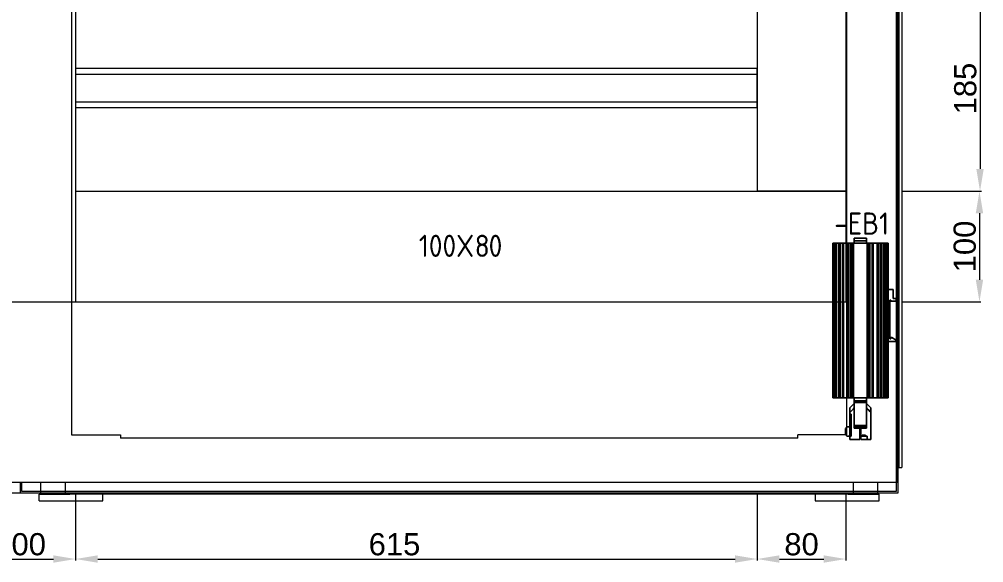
# Model space of a CAD drawing. Header units: millimetres. Extents: x 4137 to 6698, y 1400 to 3585.
# Drawn here: x 5828 to 6698, y 1400 to 1891 of the extents above; entities that cross this region are included whole.
import ezdxf
from ezdxf.enums import TextEntityAlignment as Align

# ---------------------------------------------------------------- set-up
doc = ezdxf.new("R2010")
doc.units = ezdxf.units.MM
doc.layers.add('000-PI-Oprema', color=30, linetype='Continuous', lineweight=5)
for name, color, linetype in [('000-PI-ORMAR', 2, 'Continuous'), ('000-PI_TEXT', 7, 'Continuous'), ('002-PI-Kabelska kanalica', 150, 'Continuous'), ('004-PI-DIN Šina', 3, 'Continuous')]:
    doc.layers.add(name, color=color, linetype=linetype)
doc.styles.add('PI0', font='isocpeur.ttf', dxfattribs={"width": 0.9})
doc.styles.get("Standard").update_dxf_attribs({"font": 'arial.ttf'})

msp = doc.modelspace()

# ---------------------------------------------------------------- linework, layer by layer
at = {"color": 0, "linetype": 'ByBlock', "lineweight": 0}
for p, q in [((6581.06, 1688.78), (6561.62, 1688.78)), ((6561.62, 1688.78), (6561.62, 1549.09)), ((6592.03, 1693.27), (6581.06, 1693.27)), ((6581.06, 1693.27), (6581.06, 1688.78)), ((6592.03, 1688.78), (6592.03, 1693.27)), ((6611.47, 1688.78), (6592.03, 1688.78)), ((6611.47, 1646.99), (6611.47, 1688.78)), ((6615.96, 1646.99), (6611.47, 1646.99)), ((6615.96, 1638.89), (6615.96, 1646.99)), ((6612.98, 1602.48), (6612.98, 1637.4)), ((6612.98, 1637.4), (6613.97, 1637.4)), ((6613.97, 1637.4), (6613.97, 1636.39)), ((6613.97, 1636.39), (6618.95, 1636.39)), ((6618.95, 1638.89), (6615.96, 1638.89)), ((6618.95, 1636.39), (6618.95, 1638.89)), ((6613.97, 1602.48), (6612.98, 1602.48)), ((6614.97, 1603.57), (6613.97, 1603.57)), ((6613.97, 1603.57), (6613.97, 1602.48)), ((6618.95, 1601.25), (6614.97, 1603.57)), ((6618.95, 1600.07), (6618.95, 1601.25)), ((6611.47, 1549.09), (6611.47, 1600.07)), ((6611.47, 1600.07), (6618.95, 1600.07)), ((6561.62, 1549.09), (6581.06, 1549.09)), ((6581.06, 1549.09), (6581.06, 1544.09)), ((6592.03, 1544.09), (6592.03, 1549.09)), ((6592.03, 1549.09), (6611.47, 1549.09)), ((6581.06, 1544.09), (6577.08, 1540.11)), ((6577.08, 1540.11), (6577.08, 1511.67)), ((6596.01, 1540.11), (6592.03, 1544.09)), ((6596.01, 1511.67), (6596.01, 1540.11)), ((6577.08, 1511.67), (6586.04, 1511.67)), ((6586.04, 1511.67), (6586.04, 1512.15)), ((6586.04, 1512.15), (6587.03, 1512.15)), ((6587.03, 1512.15), (6587.03, 1511.67)), ((6587.03, 1511.67), (6596.01, 1511.67))]:
    msp.add_line(p, q, dxfattribs=at)
at = {"layer": '000-PI-Oprema', "color": 0, "linetype": 'ByBlock', "lineweight": 0, "flags": 128}
for points in [[(6604.83, 1549.09), (6604.83, 1688.78), (6602.84, 1688.78), (6601.68, 1688.78), (6601.68, 1549.09), (6602.84, 1549.09), (6602.84, 1688.78), (6601.68, 1688.78), (6598.19, 1688.78), (6598.19, 1549.09), (6601.68, 1549.09), (6601.68, 1688.78), (6598.19, 1688.78), (6597.03, 1688.78), (6597.03, 1549.09), (6598.19, 1549.09), (6598.19, 1688.78), (6597.03, 1688.78), (6595.04, 1688.78), (6595.04, 1549.09), (6597.03, 1549.09), (6597.03, 1688.78), (6595.04, 1688.78), (6593.91, 1688.78), (6593.91, 1549.09), (6595.04, 1549.09), (6595.04, 1688.78), (6593.91, 1688.78), (6579.19, 1688.78), (6579.19, 1549.09), (6593.91, 1549.09), (6593.91, 1688.78), (6579.19, 1688.78), (6578.05, 1688.78), (6578.05, 1549.09), (6579.19, 1549.09), (6579.19, 1688.78), (6578.05, 1688.78), (6576.04, 1688.78), (6576.04, 1549.09), (6578.05, 1549.09), (6578.05, 1688.78), (6576.04, 1688.78), (6574.91, 1688.78), (6574.91, 1549.09), (6576.04, 1549.09), (6576.04, 1688.78), (6574.91, 1688.78), (6571.41, 1688.78), (6571.41, 1549.09), (6574.91, 1549.09), (6574.91, 1688.78), (6571.41, 1688.78), (6570.25, 1688.78), (6570.25, 1549.09), (6571.41, 1549.09), (6571.41, 1688.78), (6570.25, 1688.78), (6568.26, 1688.78), (6568.26, 1549.09), (6570.25, 1549.09), (6570.25, 1688.78), (6568.26, 1688.78), (6567.11, 1688.78), (6567.11, 1549.09), (6568.26, 1549.09), (6568.26, 1688.78), (6567.11, 1688.78), (6564.61, 1688.78), (6564.61, 1549.09), (6567.11, 1549.09), (6567.11, 1688.78), (6564.61, 1688.78), (6564.03, 1688.78), (6563.45, 1688.78), (6562.94, 1688.78), (6562.48, 1688.78), (6562.11, 1688.78), (6561.83, 1688.78), (6561.67, 1688.78), (6561.62, 1688.78)], [(6561.62, 1549.09), (6561.62, 1688.78)], [(6561.62, 1549.09), (6561.62, 1688.78)], [(6561.62, 1688.78), (6563.61, 1688.78), (6563.61, 1549.09), (6561.62, 1549.09)], [(6561.62, 1549.09), (6561.62, 1688.78)], [(6561.62, 1688.78), (6563.61, 1688.78), (6563.61, 1549.09), (6561.62, 1549.09)], [(6561.62, 1549.09), (6561.62, 1688.78)], [(6604.83, 1549.09), (6604.83, 1688.78), (6605.99, 1688.78), (6608.49, 1688.78), (6608.49, 1549.09), (6605.99, 1549.09), (6604.83, 1549.09), (6602.84, 1549.09), (6601.68, 1549.09), (6598.19, 1549.09), (6597.03, 1549.09), (6595.04, 1549.09), (6593.91, 1549.09), (6579.19, 1549.09), (6578.05, 1549.09), (6576.04, 1549.09), (6574.91, 1549.09), (6571.41, 1549.09), (6570.25, 1549.09), (6568.26, 1549.09), (6567.11, 1549.09), (6564.61, 1549.09), (6564.03, 1549.09), (6563.45, 1549.09), (6562.94, 1549.09), (6562.48, 1549.09), (6562.11, 1549.09), (6561.83, 1549.09), (6561.67, 1549.09), (6561.62, 1549.09)], [(6561.62, 1549.09), (6561.62, 1688.78)], [(6581.06, 1690.89), (6581.06, 1691.56), (6581.06, 1692.14), (6581.06, 1692.58), (6581.06, 1692.93), (6581.06, 1693.16), (6581.06, 1693.27)], [(6581.06, 1690.89), (6592.03, 1690.89), (6592.03, 1691.56), (6592.03, 1692.14), (6592.03, 1692.58), (6592.03, 1692.93), (6592.03, 1693.16), (6592.03, 1693.27)], [(6609.99, 1549.09), (6608.97, 1549.09), (6608.97, 1688.78), (6609.99, 1688.78), (6609.99, 1646.99)], [(6609.99, 1549.09), (6608.97, 1549.09), (6608.97, 1688.78), (6609.99, 1688.78), (6609.99, 1646.99)], [(6609.99, 1549.09), (6608.97, 1549.09), (6608.97, 1688.78), (6609.99, 1688.78), (6609.99, 1646.99)], [(6609.99, 1549.09), (6608.97, 1549.09), (6608.97, 1688.78), (6609.99, 1688.78), (6609.99, 1646.99)], [(6611.47, 1688.78), (6609.48, 1688.78), (6609.48, 1549.09), (6611.47, 1549.09), (6611.47, 1600.07), (6611.47, 1549.09)], [(6611.47, 1549.09), (6609.48, 1549.09), (6609.48, 1688.78), (6611.47, 1688.78)], [(6611.47, 1549.09), (6611.47, 1688.78)], [(6611.47, 1549.09), (6611.47, 1688.78)], [(6611.47, 1549.09), (6611.47, 1688.78)], [(6611.47, 1549.09), (6611.47, 1688.78)], [(6577.08, 1540.04), (6577.08, 1539.9), (6577.08, 1539.62), (6577.08, 1539.28), (6577.08, 1538.79), (6577.08, 1538.23), (6577.08, 1537.56), (6577.08, 1536.78), (6577.08, 1535.92), (6577.08, 1536.78), (6577.08, 1537.56), (6577.08, 1538.23), (6577.08, 1538.79), (6577.08, 1539.28), (6577.08, 1539.62), (6577.08, 1539.9), (6577.08, 1540.04), (6577.08, 1540.11), (6581.06, 1544.09), (6581.06, 1543.97), (6581.06, 1543.77), (6581.06, 1543.44), (6581.06, 1543), (6581.06, 1542.47), (6581.06, 1541.82), (6581.06, 1541.08), (6581.06, 1540.25), (6580.02, 1539.14), (6579.02, 1538.05), (6578.03, 1536.96), (6577.08, 1535.92), (6578.03, 1536.96), (6579.02, 1538.05), (6580.02, 1539.14), (6581.06, 1540.25), (6581.06, 1541.08), (6581.06, 1541.82), (6581.06, 1542.47), (6581.06, 1543), (6581.06, 1543.44), (6581.06, 1543.77), (6581.06, 1543.97)], [(6592.03, 1543.97), (6592.03, 1543.77), (6592.03, 1543.44), (6592.03, 1543), (6592.03, 1542.47), (6592.03, 1541.82), (6592.03, 1541.08), (6592.03, 1540.25), (6592.03, 1541.08), (6592.03, 1541.82), (6592.03, 1542.47), (6592.03, 1543), (6592.03, 1543.44), (6592.03, 1543.77), (6592.03, 1543.97), (6592.03, 1544.09), (6596.01, 1540.11), (6596.01, 1540.04), (6596.01, 1539.9), (6596.01, 1539.62), (6596.01, 1539.28), (6596.01, 1538.79), (6596.01, 1538.23), (6596.01, 1537.56), (6596.01, 1536.78), (6596.01, 1535.92), (6595.06, 1536.96), (6594.07, 1538.05), (6593.05, 1539.14), (6592.03, 1540.25), (6593.05, 1539.14), (6594.07, 1538.05), (6595.06, 1536.96), (6596.01, 1535.92), (6596.01, 1536.78), (6596.01, 1537.56), (6596.01, 1538.23), (6596.01, 1538.79), (6596.01, 1539.28), (6596.01, 1539.62), (6596.01, 1539.9), (6596.01, 1540.04)], [(6575.07, 1514.65), (6574.7, 1514.7), (6574.33, 1514.86), (6574.03, 1515.09), (6573.77, 1515.41), (6573.63, 1515.76), (6573.59, 1516.16), (6573.59, 1521.64), (6573.63, 1522.03), (6573.77, 1522.38), (6574.03, 1522.71), (6574.33, 1522.94), (6574.7, 1523.08), (6575.07, 1523.14), (6577.08, 1523.14), (6577.08, 1534.62), (6578.08, 1534.62)], [(6575.07, 1514.65), (6577.08, 1514.65), (6578.08, 1514.65), (6577.08, 1514.65), (6577.08, 1534.62), (6578.08, 1534.62), (6577.08, 1534.62), (6578.08, 1534.62)], [(6575.07, 1523.14), (6574.7, 1523.08), (6574.33, 1522.94), (6574.03, 1522.71), (6573.77, 1522.38), (6573.63, 1522.03), (6573.59, 1521.64), (6573.59, 1516.16), (6573.63, 1515.76), (6573.77, 1515.41), (6574.03, 1515.09), (6574.33, 1514.86), (6574.7, 1514.7), (6575.07, 1514.65)], [(6575.07, 1523.14), (6574.7, 1523.08), (6574.33, 1522.94), (6574.03, 1522.71), (6573.77, 1522.38), (6573.63, 1522.03), (6573.59, 1521.64), (6573.59, 1516.16), (6573.63, 1515.76), (6573.77, 1515.41), (6574.03, 1515.09), (6574.33, 1514.86), (6574.7, 1514.7), (6575.07, 1514.65)], [(6592.03, 1522.01), (6592.03, 1523.03), (6592.03, 1524.14)], [(6592.03, 1524.14), (6592.03, 1523.03), (6592.03, 1522.01)], [(6573.08, 1521.48), (6573.08, 1521.34), (6573.08, 1521.08), (6573.08, 1520.76), (6573.08, 1520.37), (6573.08, 1519.9), (6573.08, 1519.42), (6573.08, 1518.89), (6573.08, 1519.42), (6573.08, 1519.9), (6573.08, 1520.37), (6573.08, 1520.76), (6573.08, 1521.08), (6573.08, 1521.34), (6573.08, 1521.48), (6573.08, 1521.55)], [(6573.08, 1520.99), (6573.08, 1520.83), (6573.08, 1520.58), (6573.08, 1520.23), (6573.08, 1519.84), (6573.08, 1519.37), (6573.08, 1518.89), (6573.08, 1519.37), (6573.08, 1519.84), (6573.08, 1520.23), (6573.08, 1520.58), (6573.08, 1520.83), (6573.08, 1520.99), (6573.08, 1521.04)], [(6573.08, 1518.15), (6573.08, 1520.69), (6573.59, 1520.69), (6573.59, 1518.15)], [(6573.59, 1519.74), (6573.59, 1517.2), (6573.08, 1517.2)], [(6573.08, 1517.2), (6573.59, 1517.2), (6573.59, 1519.74), (6573.08, 1519.74)], [(6573.59, 1518.89), (6573.08, 1518.89)], [(6573.59, 1518.89), (6573.08, 1518.89)], [(6573.08, 1516.8), (6573.08, 1516.97), (6573.08, 1517.22), (6573.08, 1517.57), (6573.08, 1517.96), (6573.08, 1518.42), (6573.08, 1518.89), (6573.08, 1518.42), (6573.08, 1517.96), (6573.08, 1517.57), (6573.08, 1517.22), (6573.08, 1516.97), (6573.08, 1516.8), (6573.08, 1516.76)], [(6573.08, 1517.03), (6573.59, 1517.03)], [(6573.08, 1516.6), (6573.59, 1516.6)], [(6573.59, 1516.8), (6573.59, 1516.97), (6573.59, 1517.22), (6573.59, 1517.57), (6573.59, 1517.96), (6573.59, 1518.42), (6573.59, 1518.89), (6573.59, 1518.42), (6573.59, 1517.96), (6573.59, 1517.57), (6573.59, 1517.22), (6573.59, 1516.97), (6573.59, 1516.8), (6573.59, 1516.76)], [(6573.59, 1518.89), (6573.59, 1518.38), (6573.59, 1517.89), (6573.59, 1517.43), (6573.59, 1517.03), (6573.59, 1516.69), (6573.59, 1516.46), (6573.59, 1516.29), (6573.59, 1516.25)], [(6573.59, 1516.29), (6573.59, 1516.46), (6573.59, 1516.69), (6573.59, 1517.03), (6573.59, 1517.43), (6573.59, 1517.89), (6573.59, 1518.38), (6573.59, 1518.89)], [(6587.03, 1514.65), (6587.03, 1512.15)], [(6587.03, 1514.65), (6587.03, 1512.15)], [(6588.28, 1515.65), (6588.35, 1515.65), (6588.49, 1515.65), (6588.72, 1515.65), (6589.05, 1515.65), (6589.39, 1515.65), (6589.79, 1515.65), (6590.18, 1515.65), (6590.53, 1515.65), (6590.85, 1515.65), (6591.08, 1515.65), (6591.22, 1515.65), (6591.29, 1515.65)], [(6588.28, 1514.65), (6588.35, 1514.65), (6588.49, 1514.65), (6588.72, 1514.65), (6589.05, 1514.65), (6589.39, 1514.65), (6589.79, 1514.65), (6590.18, 1514.65), (6590.53, 1514.65), (6590.85, 1514.65), (6591.08, 1514.65), (6591.22, 1514.65), (6591.29, 1514.65)]]:
    msp.add_lwpolyline(points, dxfattribs=at)
for points in [[(6563.61, 1688.78), (6563.61, 1549.09), (6561.62, 1549.09), (6561.62, 1688.78)], [(6561.62, 1688.78), (6563.61, 1688.78), (6563.61, 1549.09), (6561.62, 1549.09)], [(6563.61, 1688.78), (6563.61, 1549.09), (6561.62, 1549.09), (6561.62, 1688.78)], [(6561.62, 1688.78), (6563.61, 1688.78), (6563.61, 1549.09), (6561.62, 1549.09)], [(6563.61, 1549.09), (6563.61, 1688.78), (6561.62, 1688.78), (6561.62, 1549.09)], [(6563.61, 1549.09), (6561.62, 1549.09), (6561.62, 1688.78), (6563.61, 1688.78)], [(6561.62, 1688.78), (6561.62, 1549.09), (6561.67, 1549.09), (6561.83, 1549.09), (6562.11, 1549.09), (6562.48, 1549.09), (6562.94, 1549.09), (6563.45, 1549.09), (6564.03, 1549.09), (6564.61, 1549.09), (6564.61, 1688.78), (6564.03, 1688.78), (6563.45, 1688.78), (6562.94, 1688.78), (6562.48, 1688.78), (6562.11, 1688.78), (6561.83, 1688.78), (6561.67, 1688.78)], [(6561.62, 1688.78), (6563.61, 1688.78)], [(6561.62, 1688.78), (6563.61, 1688.78)], [(6563.61, 1688.78), (6561.62, 1688.78)], [(6563.61, 1688.78), (6561.62, 1688.78)], [(6561.62, 1549.09), (6561.62, 1688.78), (6561.62, 1549.09)], [(6561.62, 1549.09), (6561.62, 1688.78), (6561.62, 1549.09)], [(6561.62, 1549.09), (6561.62, 1688.78), (6561.62, 1549.09)], [(6562.48, 1549.09), (6562.48, 1688.78)], [(6563.61, 1549.09), (6563.61, 1688.78), (6563.61, 1549.09)], [(6563.61, 1549.09), (6563.61, 1688.78), (6563.61, 1549.09)], [(6563.61, 1549.09), (6563.61, 1688.78), (6563.61, 1549.09)], [(6563.61, 1549.09), (6563.61, 1688.78), (6563.61, 1549.09)], [(6580.41, 1549.09), (6580.41, 1688.78), (6565.09, 1688.78), (6565.09, 1549.09), (6580.41, 1549.09)], [(6580.41, 1549.09), (6580.41, 1688.78), (6565.09, 1688.78), (6565.09, 1549.09), (6580.41, 1549.09)], [(6580.41, 1688.78), (6565.09, 1688.78), (6565.09, 1549.09), (6580.41, 1549.09)], [(6580.41, 1688.78), (6565.09, 1688.78), (6565.09, 1549.09), (6580.41, 1549.09)], [(6565.09, 1688.78), (6580.41, 1688.78), (6565.09, 1688.78), (6565.09, 1549.09)], [(6580.41, 1688.78), (6580.41, 1549.09)], [(6581.06, 1690.89), (6581.06, 1691.56), (6581.06, 1692.14), (6581.06, 1692.58), (6581.06, 1692.93), (6581.06, 1693.16), (6581.06, 1693.27), (6592.03, 1693.27), (6592.03, 1693.16), (6592.03, 1692.93), (6592.03, 1692.58), (6592.03, 1692.14), (6592.03, 1691.56), (6592.03, 1690.89)], [(6581.06, 1688.78), (6581.06, 1690.89), (6581.06, 1688.78), (6592.03, 1688.78)], [(6592.03, 1690.89), (6592.03, 1688.78), (6592.03, 1690.89)], [(6607.49, 1549.09), (6607.49, 1688.78), (6592.68, 1688.78), (6592.68, 1549.09), (6607.49, 1549.09)], [(6592.68, 1549.09), (6592.68, 1688.78), (6607.49, 1688.78), (6607.49, 1549.09), (6592.68, 1549.09)], [(6607.49, 1549.09), (6607.49, 1688.78), (6592.68, 1688.78), (6592.68, 1549.09), (6607.49, 1549.09)], [(6607.49, 1688.78), (6607.49, 1549.09), (6592.68, 1549.09), (6592.68, 1688.78)], [(6592.68, 1549.09), (6592.68, 1688.78), (6607.49, 1688.78), (6607.49, 1549.09)], [(6607.49, 1688.78), (6592.68, 1688.78), (6592.68, 1549.09), (6607.49, 1549.09)], [(6604.83, 1549.09), (6605.99, 1549.09), (6605.99, 1688.78), (6604.83, 1688.78), (6602.84, 1688.78), (6602.84, 1549.09)], [(6605.99, 1549.09), (6605.99, 1688.78), (6608.49, 1688.78), (6608.49, 1549.09), (6605.99, 1549.09)], [(6611.47, 1688.78), (6611.43, 1688.78), (6611.24, 1688.78), (6610.96, 1688.78), (6610.59, 1688.78), (6610.15, 1688.78), (6609.62, 1688.78), (6609.07, 1688.78), (6608.49, 1688.78), (6609.07, 1688.78), (6609.62, 1688.78), (6610.15, 1688.78), (6610.59, 1688.78), (6610.96, 1688.78), (6611.24, 1688.78), (6611.43, 1688.78)], [(6609.99, 1600.07), (6609.99, 1549.09), (6608.97, 1549.09), (6608.97, 1688.78), (6609.99, 1688.78), (6609.99, 1646.99), (6609.99, 1688.78), (6608.97, 1688.78), (6608.97, 1549.09), (6609.99, 1549.09)], [(6609.99, 1549.09), (6609.99, 1600.07), (6609.99, 1549.09), (6608.97, 1549.09), (6608.97, 1688.78), (6609.99, 1688.78), (6609.99, 1646.99), (6609.99, 1688.78), (6608.97, 1688.78), (6608.97, 1549.09)], [(6609.48, 1688.78), (6609.48, 1549.09), (6611.47, 1549.09), (6611.47, 1688.78)], [(6609.48, 1688.78), (6611.47, 1688.78), (6611.47, 1549.09), (6609.48, 1549.09)], [(6609.99, 1688.78), (6609.99, 1646.99), (6609.99, 1688.78), (6611.47, 1688.78)], [(6610.59, 1549.09), (6610.59, 1688.78)], [(6611.47, 1688.78), (6611.47, 1646.99)], [(6609.99, 1646.99), (6609.99, 1600.07)], [(6609.99, 1646.99), (6611.47, 1646.99), (6615.96, 1646.99), (6611.47, 1646.99)], [(6609.99, 1600.07), (6609.99, 1646.99), (6609.99, 1600.07), (6609.99, 1646.99), (6609.99, 1600.07), (6609.99, 1646.99), (6609.99, 1600.07)], [(6611.47, 1646.99), (6611.47, 1600.07)], [(6615.96, 1646.99), (6615.96, 1638.89)], [(6613.97, 1637.4), (6612.98, 1637.4), (6613.97, 1637.4)], [(6612.98, 1637.4), (6612.98, 1602.48)], [(6613.97, 1637.4), (6613.97, 1636.39)], [(6618.95, 1636.39), (6613.97, 1636.39), (6618.95, 1636.39)], [(6618.95, 1638.89), (6615.96, 1638.89), (6618.95, 1638.89)], [(6618.95, 1638.89), (6618.95, 1636.39)], [(6612.98, 1602.48), (6613.97, 1602.48), (6613.97, 1603.57), (6614.97, 1603.57), (6618.95, 1601.25), (6614.97, 1603.57), (6613.97, 1603.57), (6613.97, 1602.48)], [(6618.95, 1601.25), (6618.95, 1600.07)], [(6609.99, 1600.07), (6611.47, 1600.07)], [(6609.99, 1600.07), (6609.99, 1549.09)], [(6609.99, 1600.07), (6609.99, 1549.09)], [(6609.99, 1600.07), (6609.99, 1549.09)], [(6618.95, 1600.07), (6611.47, 1600.07), (6618.95, 1600.07)], [(6561.62, 1549.09), (6563.61, 1549.09)], [(6561.62, 1549.09), (6563.61, 1549.09)], [(6563.61, 1549.09), (6561.62, 1549.09)], [(6563.61, 1549.09), (6561.62, 1549.09)], [(6565.09, 1549.09), (6580.41, 1549.09)], [(6581.06, 1549.09), (6581.06, 1546.59), (6581.06, 1545.04), (6581.06, 1524.14), (6581.06, 1545.04), (6581.06, 1546.59)], [(6581.06, 1549.09), (6592.03, 1549.09)], [(6592.03, 1549.09), (6592.03, 1546.59), (6592.03, 1545.04), (6592.03, 1524.14), (6592.03, 1545.04), (6592.03, 1546.59)], [(6611.47, 1549.09), (6611.43, 1549.09), (6611.24, 1549.09), (6610.96, 1549.09), (6610.59, 1549.09), (6610.15, 1549.09), (6609.62, 1549.09), (6609.07, 1549.09), (6608.49, 1549.09), (6609.07, 1549.09), (6609.62, 1549.09), (6610.15, 1549.09), (6610.59, 1549.09), (6610.96, 1549.09), (6611.24, 1549.09), (6611.43, 1549.09)], [(6609.99, 1549.09), (6611.47, 1549.09)], [(6581.06, 1546.59), (6592.03, 1546.59)], [(6581.06, 1545.04), (6592.03, 1545.04)], [(6581.06, 1522.01), (6581.06, 1540.25), (6581.06, 1522.01)], [(6592.03, 1540.25), (6592.03, 1522.01)], [(6578.08, 1514.65), (6578.08, 1534.62), (6577.08, 1534.62), (6577.08, 1523.14), (6575.07, 1523.14), (6574.7, 1523.08), (6574.33, 1522.94), (6574.03, 1522.71), (6573.77, 1522.38), (6573.63, 1522.03), (6573.59, 1521.64), (6573.59, 1516.16), (6573.63, 1515.76), (6573.77, 1515.41), (6574.03, 1515.09), (6574.33, 1514.86), (6574.7, 1514.7), (6575.07, 1514.65), (6577.08, 1514.65)], [(6578.08, 1534.62), (6577.08, 1534.62), (6577.08, 1523.14), (6575.07, 1523.14), (6574.7, 1523.08), (6574.33, 1522.94), (6574.03, 1522.71), (6573.77, 1522.38), (6573.63, 1522.03), (6573.59, 1521.64), (6573.59, 1516.16), (6573.63, 1515.76), (6573.77, 1515.41), (6574.03, 1515.09), (6574.33, 1514.86), (6574.7, 1514.7), (6575.07, 1514.65), (6574.7, 1514.7), (6574.33, 1514.86), (6574.03, 1515.09), (6573.77, 1515.41), (6573.63, 1515.76), (6573.59, 1516.16), (6573.59, 1521.64), (6573.63, 1522.03), (6573.77, 1522.38), (6574.03, 1522.71), (6574.33, 1522.94), (6574.7, 1523.08), (6575.07, 1523.14), (6577.08, 1523.14), (6577.08, 1534.62)], [(6577.08, 1534.62), (6577.08, 1523.14), (6575.07, 1523.14), (6577.08, 1523.14)], [(6577.08, 1511.67), (6577.08, 1535.92), (6577.08, 1511.67)], [(6578.08, 1514.65), (6578.08, 1534.62), (6577.08, 1534.62), (6577.08, 1514.65), (6578.08, 1514.65), (6577.08, 1514.65)], [(6578.08, 1514.65), (6578.08, 1534.62)], [(6578.08, 1534.62), (6578.08, 1514.65)], [(6578.08, 1534.62), (6578.08, 1514.65)], [(6596.01, 1535.92), (6596.01, 1511.67), (6596.01, 1535.92)], [(6581.06, 1522.01), (6581.06, 1523.03), (6581.06, 1524.14), (6581.06, 1523.03)], [(6581.06, 1524.14), (6592.03, 1524.14)], [(6592.03, 1523.03), (6581.06, 1523.03), (6592.03, 1523.03)], [(6573.08, 1521.55), (6573.08, 1521.48), (6573.08, 1521.34), (6573.08, 1521.08), (6573.08, 1520.76), (6573.08, 1520.37), (6573.08, 1519.9), (6573.08, 1519.42), (6573.08, 1518.89), (6573.08, 1519.42), (6573.08, 1519.9), (6573.08, 1520.37), (6573.08, 1520.76), (6573.08, 1521.08), (6573.08, 1521.34), (6573.08, 1521.48)], [(6573.08, 1518.89), (6573.08, 1519.42), (6573.08, 1519.9), (6573.08, 1520.37), (6573.08, 1520.76), (6573.08, 1521.08), (6573.08, 1521.34), (6573.08, 1521.48), (6573.08, 1521.34), (6573.08, 1521.08), (6573.08, 1520.76), (6573.08, 1520.37), (6573.08, 1519.9), (6573.08, 1519.42)], [(6573.08, 1521.18), (6573.59, 1521.18), (6573.08, 1521.18)], [(6573.08, 1521.18), (6573.59, 1521.18), (6573.08, 1521.18)], [(6573.08, 1521.18), (6573.59, 1521.18), (6573.08, 1521.18)], [(6573.08, 1518.89), (6573.08, 1519.37), (6573.08, 1519.84), (6573.08, 1520.23), (6573.08, 1520.58), (6573.08, 1520.83), (6573.08, 1520.99), (6573.08, 1521.04), (6573.08, 1520.99), (6573.08, 1520.83), (6573.08, 1520.58), (6573.08, 1520.23), (6573.08, 1519.84), (6573.08, 1519.37), (6573.08, 1518.89)], [(6573.08, 1518.89), (6573.08, 1519.37), (6573.08, 1519.84), (6573.08, 1520.23), (6573.08, 1520.58), (6573.08, 1520.83), (6573.08, 1520.99), (6573.08, 1521.04), (6573.08, 1520.99), (6573.08, 1520.83), (6573.08, 1520.58), (6573.08, 1520.23), (6573.08, 1519.84), (6573.08, 1519.37), (6573.08, 1518.89)], [(6573.08, 1520.76), (6573.59, 1520.76), (6573.08, 1520.76)], [(6573.08, 1520.76), (6573.59, 1520.76), (6573.08, 1520.76)], [(6573.08, 1520.76), (6573.59, 1520.76), (6573.08, 1520.76)], [(6573.59, 1518.15), (6573.08, 1518.15), (6573.08, 1520.69), (6573.59, 1520.69)], [(6573.59, 1520.69), (6573.59, 1517.2), (6573.08, 1517.2), (6573.08, 1520.69)], [(6573.08, 1517.2), (6573.08, 1520.69), (6573.59, 1520.69), (6573.59, 1517.2)], [(6573.08, 1517.2), (6573.59, 1517.2), (6573.59, 1520.69), (6573.08, 1520.69)], [(6573.08, 1517.59), (6573.59, 1517.59), (6573.59, 1520.69), (6573.08, 1520.69)], [(6573.08, 1519), (6573.08, 1520.69)], [(6573.08, 1520.69), (6573.59, 1520.69), (6573.08, 1520.69)], [(6573.08, 1519.74), (6573.08, 1517.2)], [(6573.08, 1518.59), (6573.08, 1519)], [(6573.08, 1519), (6573.59, 1519), (6573.08, 1519)], [(6573.08, 1519), (6573.59, 1519), (6573.08, 1519)], [(6573.08, 1518.89), (6573.59, 1518.89)], [(6573.08, 1518.89), (6573.08, 1518.42), (6573.08, 1517.96), (6573.08, 1517.57), (6573.08, 1517.22), (6573.08, 1516.97), (6573.08, 1516.8), (6573.08, 1516.76), (6573.08, 1516.8), (6573.08, 1516.97), (6573.08, 1517.22), (6573.08, 1517.57), (6573.08, 1517.96), (6573.08, 1518.42), (6573.08, 1518.89)], [(6573.59, 1518.89), (6573.08, 1518.89), (6573.59, 1518.89)], [(6573.08, 1516.25), (6573.08, 1516.29), (6573.08, 1516.46), (6573.08, 1516.69), (6573.08, 1517.03), (6573.08, 1517.43), (6573.08, 1517.89), (6573.08, 1518.38), (6573.08, 1518.89), (6573.08, 1518.38), (6573.08, 1517.89), (6573.08, 1517.43), (6573.08, 1517.03), (6573.08, 1516.69), (6573.08, 1516.46), (6573.08, 1516.29)], [(6573.08, 1518.89), (6573.08, 1518.38), (6573.08, 1517.89), (6573.08, 1517.43), (6573.08, 1517.03), (6573.08, 1516.69), (6573.08, 1516.46), (6573.08, 1516.29), (6573.08, 1516.46), (6573.08, 1516.69), (6573.08, 1517.03), (6573.08, 1517.43), (6573.08, 1517.89), (6573.08, 1518.38)], [(6573.08, 1518.89), (6573.08, 1518.42), (6573.08, 1517.96), (6573.08, 1517.57), (6573.08, 1517.22), (6573.08, 1516.97), (6573.08, 1516.8), (6573.08, 1516.76), (6573.08, 1516.8), (6573.08, 1516.97), (6573.08, 1517.22), (6573.08, 1517.57), (6573.08, 1517.96), (6573.08, 1518.42), (6573.08, 1518.89)], [(6573.59, 1518.89), (6573.08, 1518.89), (6573.59, 1518.89)], [(6573.08, 1518.89), (6573.08, 1518.38), (6573.08, 1517.89), (6573.08, 1517.43), (6573.08, 1517.03), (6573.08, 1516.69), (6573.08, 1516.46), (6573.08, 1516.29), (6573.08, 1516.25), (6573.08, 1516.29), (6573.08, 1516.46), (6573.08, 1516.69), (6573.08, 1517.03), (6573.08, 1517.43), (6573.08, 1517.89), (6573.08, 1518.38), (6573.08, 1518.89)], [(6573.59, 1518.89), (6573.08, 1518.89), (6573.59, 1518.89), (6573.08, 1518.89), (6573.59, 1518.89)], [(6573.08, 1518.59), (6573.59, 1518.59), (6573.08, 1518.59)], [(6573.08, 1517.89), (6573.08, 1518.31)], [(6573.59, 1517.89), (6573.59, 1518.31), (6573.08, 1518.31), (6573.59, 1518.31)], [(6573.08, 1517.89), (6573.59, 1517.89), (6573.08, 1517.89)], [(6573.08, 1517.2), (6573.59, 1517.2), (6573.59, 1517.59), (6573.08, 1517.59)], [(6573.08, 1517.2), (6573.08, 1517.59)], [(6573.59, 1517.2), (6573.59, 1517.59), (6573.08, 1517.59), (6573.59, 1517.59)], [(6573.08, 1517.2), (6573.59, 1517.2), (6573.08, 1517.2)], [(6573.59, 1517.03), (6573.08, 1517.03)], [(6573.59, 1516.6), (6573.08, 1516.6)], [(6573.59, 1518.89), (6573.59, 1519.42), (6573.59, 1519.9), (6573.59, 1520.37), (6573.59, 1520.76), (6573.59, 1521.08), (6573.59, 1521.34), (6573.59, 1521.48), (6573.59, 1521.55), (6573.59, 1521.48), (6573.59, 1521.34), (6573.59, 1521.08), (6573.59, 1520.76), (6573.59, 1520.37), (6573.59, 1519.9), (6573.59, 1519.42), (6573.59, 1518.89)], [(6573.59, 1518.89), (6573.59, 1519.42), (6573.59, 1519.9), (6573.59, 1520.37), (6573.59, 1520.76), (6573.59, 1521.08), (6573.59, 1521.34), (6573.59, 1521.48), (6573.59, 1521.55), (6573.59, 1521.48), (6573.59, 1521.34), (6573.59, 1521.08), (6573.59, 1520.76), (6573.59, 1520.37), (6573.59, 1519.9), (6573.59, 1519.42), (6573.59, 1518.89)], [(6573.59, 1518.89), (6573.59, 1519.42), (6573.59, 1519.9), (6573.59, 1520.37), (6573.59, 1520.76), (6573.59, 1521.08), (6573.59, 1521.34), (6573.59, 1521.48), (6573.59, 1521.55), (6573.59, 1521.48), (6573.59, 1521.34), (6573.59, 1521.08), (6573.59, 1520.76), (6573.59, 1520.37), (6573.59, 1519.9), (6573.59, 1519.42), (6573.59, 1518.89)], [(6573.59, 1518.89), (6573.59, 1519.37), (6573.59, 1519.84), (6573.59, 1520.23), (6573.59, 1520.58), (6573.59, 1520.83), (6573.59, 1520.99), (6573.59, 1521.04), (6573.59, 1520.99), (6573.59, 1520.83), (6573.59, 1520.58), (6573.59, 1520.23), (6573.59, 1519.84), (6573.59, 1519.37), (6573.59, 1518.89)], [(6573.59, 1518.89), (6573.59, 1519.37), (6573.59, 1519.84), (6573.59, 1520.23), (6573.59, 1520.58), (6573.59, 1520.83), (6573.59, 1520.99), (6573.59, 1521.04), (6573.59, 1520.99), (6573.59, 1520.83), (6573.59, 1520.58), (6573.59, 1520.23), (6573.59, 1519.84), (6573.59, 1519.37), (6573.59, 1518.89)], [(6573.59, 1518.89), (6573.59, 1519.37), (6573.59, 1519.84), (6573.59, 1520.23), (6573.59, 1520.58), (6573.59, 1520.83), (6573.59, 1520.99), (6573.59, 1521.04), (6573.59, 1520.99), (6573.59, 1520.83), (6573.59, 1520.58), (6573.59, 1520.23), (6573.59, 1519.84), (6573.59, 1519.37), (6573.59, 1518.89)], [(6573.59, 1519), (6573.59, 1520.69)], [(6573.59, 1519), (6573.59, 1518.59)], [(6573.59, 1516.76), (6573.59, 1516.8), (6573.59, 1516.97), (6573.59, 1517.22), (6573.59, 1517.57), (6573.59, 1517.96), (6573.59, 1518.42), (6573.59, 1518.89), (6573.59, 1518.42), (6573.59, 1517.96), (6573.59, 1517.57), (6573.59, 1517.22), (6573.59, 1516.97), (6573.59, 1516.8)], [(6573.59, 1518.89), (6573.59, 1518.42), (6573.59, 1517.96), (6573.59, 1517.57), (6573.59, 1517.22), (6573.59, 1516.97), (6573.59, 1516.8), (6573.59, 1516.97), (6573.59, 1517.22), (6573.59, 1517.57), (6573.59, 1517.96), (6573.59, 1518.42)], [(6573.59, 1516.25), (6573.59, 1516.29), (6573.59, 1516.46), (6573.59, 1516.69), (6573.59, 1517.03), (6573.59, 1517.43), (6573.59, 1517.89), (6573.59, 1518.38), (6573.59, 1518.89), (6573.59, 1518.38), (6573.59, 1517.89), (6573.59, 1517.43), (6573.59, 1517.03), (6573.59, 1516.69), (6573.59, 1516.46), (6573.59, 1516.29)], [(6573.59, 1518.89), (6573.59, 1518.38), (6573.59, 1517.89), (6573.59, 1517.43), (6573.59, 1517.03), (6573.59, 1516.69), (6573.59, 1516.46), (6573.59, 1516.29), (6573.59, 1516.46), (6573.59, 1516.69), (6573.59, 1517.03), (6573.59, 1517.43), (6573.59, 1517.89), (6573.59, 1518.38)], [(6577.08, 1514.65), (6575.07, 1514.65), (6577.08, 1514.65), (6578.08, 1514.65)], [(6577.08, 1514.65), (6575.07, 1514.65)], [(6581.06, 1522.01), (6586.04, 1522.01)], [(6586.04, 1522.01), (6587.03, 1522.01)], [(6587.03, 1522.01), (6587.03, 1512.15), (6586.04, 1512.15), (6586.04, 1522.01)], [(6587.03, 1522.01), (6587.03, 1512.15), (6586.04, 1512.15), (6586.04, 1522.01)], [(6586.04, 1511.67), (6586.04, 1522.01)], [(6587.03, 1512.15), (6587.03, 1511.67), (6587.03, 1522.01), (6587.03, 1511.67)], [(6587.03, 1522.01), (6592.03, 1522.01)], [(6592.52, 1514.65), (6587.03, 1514.65)], [(6587.03, 1512.15), (6587.03, 1514.65)], [(6587.03, 1514.65), (6592.52, 1514.65)], [(6587.03, 1514.65), (6592.52, 1514.65)], [(6587.03, 1512.15), (6587.03, 1514.65)], [(6588.28, 1515.65), (6588.35, 1515.65), (6588.49, 1515.65), (6588.72, 1515.65), (6589.05, 1515.65), (6589.39, 1515.65), (6589.79, 1515.65), (6590.18, 1515.65), (6590.53, 1515.65), (6590.85, 1515.65), (6591.08, 1515.65), (6591.22, 1515.65), (6591.29, 1515.65), (6591.22, 1515.65), (6591.08, 1515.65), (6590.85, 1515.65), (6590.53, 1515.65), (6590.18, 1515.65), (6589.79, 1515.65), (6589.39, 1515.65), (6589.05, 1515.65), (6588.72, 1515.65), (6588.49, 1515.65), (6588.35, 1515.65)], [(6588.28, 1515.65), (6588.28, 1514.65), (6588.35, 1514.65), (6588.49, 1514.65), (6588.72, 1514.65), (6589.05, 1514.65), (6589.39, 1514.65), (6589.79, 1514.65), (6590.18, 1514.65), (6590.53, 1514.65), (6590.85, 1514.65), (6591.08, 1514.65), (6591.22, 1514.65), (6591.29, 1514.65), (6591.29, 1515.65), (6591.22, 1515.65), (6591.08, 1515.65), (6590.85, 1515.65), (6590.53, 1515.65), (6590.18, 1515.65), (6589.79, 1515.65), (6589.39, 1515.65), (6589.05, 1515.65), (6588.72, 1515.65), (6588.49, 1515.65), (6588.35, 1515.65)], [(6588.28, 1514.65), (6588.28, 1515.65), (6588.35, 1515.65), (6588.49, 1515.65), (6588.72, 1515.65), (6589.05, 1515.65), (6589.39, 1515.65), (6589.79, 1515.65), (6590.18, 1515.65), (6590.53, 1515.65), (6590.85, 1515.65), (6591.08, 1515.65), (6591.22, 1515.65), (6591.29, 1515.65), (6591.29, 1514.65), (6591.22, 1514.65), (6591.08, 1514.65), (6590.85, 1514.65), (6590.53, 1514.65), (6590.18, 1514.65), (6589.79, 1514.65), (6589.39, 1514.65), (6589.05, 1514.65), (6588.72, 1514.65), (6588.49, 1514.65), (6588.35, 1514.65)], [(6591.29, 1514.65), (6591.29, 1515.65), (6591.22, 1515.65), (6591.08, 1515.65), (6590.85, 1515.65), (6590.53, 1515.65), (6590.18, 1515.65), (6589.79, 1515.65), (6589.39, 1515.65), (6589.05, 1515.65), (6588.72, 1515.65), (6588.49, 1515.65), (6588.35, 1515.65), (6588.28, 1515.65), (6588.28, 1514.65), (6588.35, 1514.65), (6588.49, 1514.65), (6588.72, 1514.65), (6589.05, 1514.65), (6589.39, 1514.65), (6589.79, 1514.65), (6590.18, 1514.65), (6590.53, 1514.65), (6590.85, 1514.65), (6591.08, 1514.65), (6591.22, 1514.65)], [(6591.29, 1514.65), (6591.22, 1514.65), (6591.08, 1514.65), (6590.85, 1514.65), (6590.53, 1514.65), (6590.18, 1514.65), (6589.79, 1514.65), (6589.39, 1514.65), (6589.05, 1514.65), (6588.72, 1514.65), (6588.49, 1514.65), (6588.35, 1514.65), (6588.28, 1514.65), (6588.35, 1514.65), (6588.49, 1514.65), (6588.72, 1514.65), (6589.05, 1514.65), (6589.39, 1514.65), (6589.79, 1514.65), (6590.18, 1514.65), (6590.53, 1514.65), (6590.85, 1514.65), (6591.08, 1514.65), (6591.22, 1514.65)], [(6589.05, 1514.65), (6589.05, 1515.65)], [(6589.05, 1514.65), (6589.05, 1515.65)], [(6589.05, 1514.65), (6589.05, 1515.65)], [(6590.53, 1514.65), (6590.53, 1515.65)], [(6590.53, 1514.65), (6590.53, 1515.65)], [(6590.53, 1514.65), (6590.53, 1515.65)], [(6592.52, 1514.65), (6592.52, 1511.67), (6592.52, 1514.65)], [(6592.52, 1514.65), (6592.52, 1511.67), (6592.52, 1514.65)], [(6592.52, 1514.65), (6592.52, 1511.67), (6592.52, 1514.65)], [(6586.04, 1511.67), (6577.08, 1511.67), (6586.04, 1511.67)], [(6587.03, 1511.67), (6587.03, 1512.15)], [(6587.03, 1511.67), (6587.03, 1512.15)], [(6587.03, 1511.67), (6592.52, 1511.67)], [(6592.52, 1511.67), (6587.03, 1511.67)], [(6592.52, 1511.67), (6587.03, 1511.67)], [(6596.01, 1511.67), (6587.03, 1511.67), (6596.01, 1511.67)]]:
    msp.add_lwpolyline(points, close=True, dxfattribs=at)
at = {"layer": '000-PI-ORMAR', "color": 0, "linetype": 'ByBlock', "lineweight": 0}
for p, q in [((6618.95, 3457.78), (6618.95, 1473.28)), ((6620.45, 3457.78), (6620.45, 1473.28)), ((6620.46, 1473.28), (6620.46, 3457.78)), ((6621.23, 3437.28), (6621.23, 1486.28)), ((6623.95, 3437.28), (6623.95, 1486.28)), ((5874.95, 3405.78), (5874.95, 1515.78)), ((6573.95, 3405.78), (6573.95, 1515.78)), ((5874.95, 1515.78), (5918.95, 1515.78)), ((5918.95, 1515.78), (5918.95, 1512.78)), ((6573.95, 1515.78), (6529.95, 1515.78)), ((6529.95, 1512.78), (6529.95, 1515.78)), ((6529.95, 1512.78), (5918.95, 1512.78)), ((6620.46, 1486.28), (6623.95, 1486.28)), ((5036.46, 1473.28), (5828.46, 1473.28)), ((5828.45, 1473.28), (5828.45, 1463.28)), ((5828.46, 1473.28), (6620.46, 1473.28)), ((5829.95, 1464.78), (5829.95, 1473.28)), ((5846.95, 1473.28), (5846.95, 1462.28)), ((5868.95, 1473.28), (5868.95, 1462.28)), ((6579.95, 1473.28), (6579.95, 1462.28)), ((6601.95, 1473.28), (6601.95, 1462.28)), ((6618.95, 1473.28), (6618.95, 1464.78)), ((6620.45, 1473.28), (6620.45, 1463.28)), ((5828.45, 1463.28), (5809.95, 1463.28)), ((5846.95, 1463.28), (5828.45, 1463.28)), ((5846.95, 1464.78), (5829.95, 1464.78)), ((5845.49, 1462.28), (5846.95, 1462.28)), ((5845.49, 1456.28), (5845.49, 1462.28)), ((6601.95, 1464.78), (5846.95, 1464.78)), ((6601.95, 1463.28), (5846.95, 1463.28)), ((5846.95, 1462.28), (5851.21, 1462.28)), ((5851.21, 1462.28), (5873.32, 1462.28)), ((6575.58, 1462.28), (5873.32, 1462.28)), ((5903.14, 1456.28), (5903.14, 1462.28)), ((6545.76, 1462.28), (6545.76, 1456.28)), ((6575.58, 1462.28), (6597.69, 1462.28)), ((6597.69, 1462.28), (6601.95, 1462.28)), ((6618.95, 1464.78), (6601.95, 1464.78)), ((6620.45, 1463.28), (6601.95, 1463.28)), ((6601.95, 1462.28), (6603.41, 1462.28)), ((6603.41, 1456.28), (6603.41, 1462.28)), ((5845.49, 1456.28), (5903.14, 1456.28)), ((6545.76, 1456.28), (6603.41, 1456.28))]:
    msp.add_line(p, q, dxfattribs=at)
at = {"layer": '000-PI_TEXT', "color": 0, "linetype": 'ByBlock', "lineweight": 0, "ltscale": 0.25}
for p, q in [((6694.47, 1900.77), (6694.47, 1755.78)), ((6624.07, 1735.78), (6695.72, 1735.78)), ((6624.07, 1735.78), (6695.22, 1735.78)), ((6693.97, 1715.78), (6693.97, 1655.78)), ((6624.57, 1635.78), (6695.22, 1635.78)), ((5878.45, 1461.65), (5878.45, 1402.56)), ((5878.45, 1461.65), (5878.45, 1402.56)), ((6493.45, 1461.65), (6493.45, 1402.56)), ((6493.45, 1461.65), (6493.45, 1402.56)), ((6573.45, 1461.65), (6573.45, 1402.56)), ((5798.45, 1403.81), (5858.45, 1403.81)), ((5898.45, 1403.81), (6473.45, 1403.81)), ((6513.45, 1403.81), (6553.45, 1403.81))]:
    msp.add_line(p, q, dxfattribs=at)
at = {"layer": '000-PI_TEXT', "color": 0, "linetype": 'ByBlock', "ltscale": 0.25}
for points in [[(6691.13, 1755.78), (6697.8, 1755.78), (6694.47, 1735.78)], [(6690.63, 1715.78), (6697.3, 1715.78), (6693.97, 1735.78)], [(6690.63, 1655.78), (6697.3, 1655.78), (6693.97, 1635.78)], [(5858.45, 1407.14), (5858.45, 1400.48), (5878.45, 1403.81)], [(5898.45, 1407.14), (5898.45, 1400.48), (5878.45, 1403.81)], [(6473.45, 1407.14), (6473.45, 1400.48), (6493.45, 1403.81)], [(6513.45, 1407.14), (6513.45, 1400.48), (6493.45, 1403.81)], [(6553.45, 1407.14), (6553.45, 1400.48), (6573.45, 1403.81)]]:
    msp.add_solid(points, dxfattribs=at)
at = {"layer": '002-PI-Kabelska kanalica', "color": 0, "linetype": 'ByBlock', "lineweight": 0}
for p, q in [((5878.45, 3405.78), (5878.45, 1635.78)), ((6493.45, 3120.78), (6493.45, 1735.78)), ((6573.45, 3120.78), (6573.45, 1735.78)), ((5878.45, 1735.78), (5878.45, 1635.78)), ((5878.45, 1735.78), (6573.45, 1735.78)), ((6573.45, 1735.78), (6493.45, 1735.78)), ((6573.45, 1735.78), (6573.45, 1635.78)), ((5778.45, 1635.78), (5878.45, 1635.78)), ((5878.45, 1635.78), (6573.45, 1635.78))]:
    msp.add_line(p, q, dxfattribs=at)
at = {"layer": '004-PI-DIN Šina', "color": 0, "linetype": 'ByBlock', "lineweight": 0}
msp.add_lwpolyline([(6493.45, 1811.27), (6493.45, 1846.27), (5878.45, 1846.27), (5878.45, 1811.27)], close=True, dxfattribs=at)
for points in [[(5878.45, 1841.27), (6493.45, 1841.27)], [(5878.45, 1816.27), (6493.45, 1816.27)]]:
    msp.add_lwpolyline(points, dxfattribs=at)

# ---------------------------------------------------------------- texts
at = {"color": 0, "linetype": 'ByBlock', "lineweight": 0, "style": 'PI0', "width": 0.9}
msp.add_text('-EB1', height=20, dxfattribs=at).set_placement((6587.67, 1706.48), align=Align.MIDDLE)
at = {"color": 0, "style": 'PI0', "width": 0.9}
for s, p in [('100X', (6188.15, 1676.38)), ('8', (6238.55, 1676.38)), ('0', (6251.15, 1676.38))]:
    msp.add_text(s, height=20, dxfattribs=at).set_placement(p)
at = {"layer": '000-PI_TEXT', "color": 0, "linetype": 'ByBlock', "lineweight": 0, "ltscale": 0.25, "char_height": 20, "attachment_point": 5, "rotation": 90}
for s, insert in [('185', (6681.25, 1828.27)), ('100', (6680.75, 1685.78))]:
    msp.add_mtext(s, dxfattribs=dict(at, insert=insert))
at = {"layer": '000-PI_TEXT', "color": 0, "linetype": 'ByBlock', "lineweight": 0, "ltscale": 0.25, "char_height": 20, "attachment_point": 5}
for s, insert in [('100', (5828.45, 1417.02)), ('615', (6166.2, 1417.02)), ('80', (6533.45, 1417.02))]:
    msp.add_mtext(s, dxfattribs=dict(at, insert=insert))

doc.saveas('drawing.dxf')
